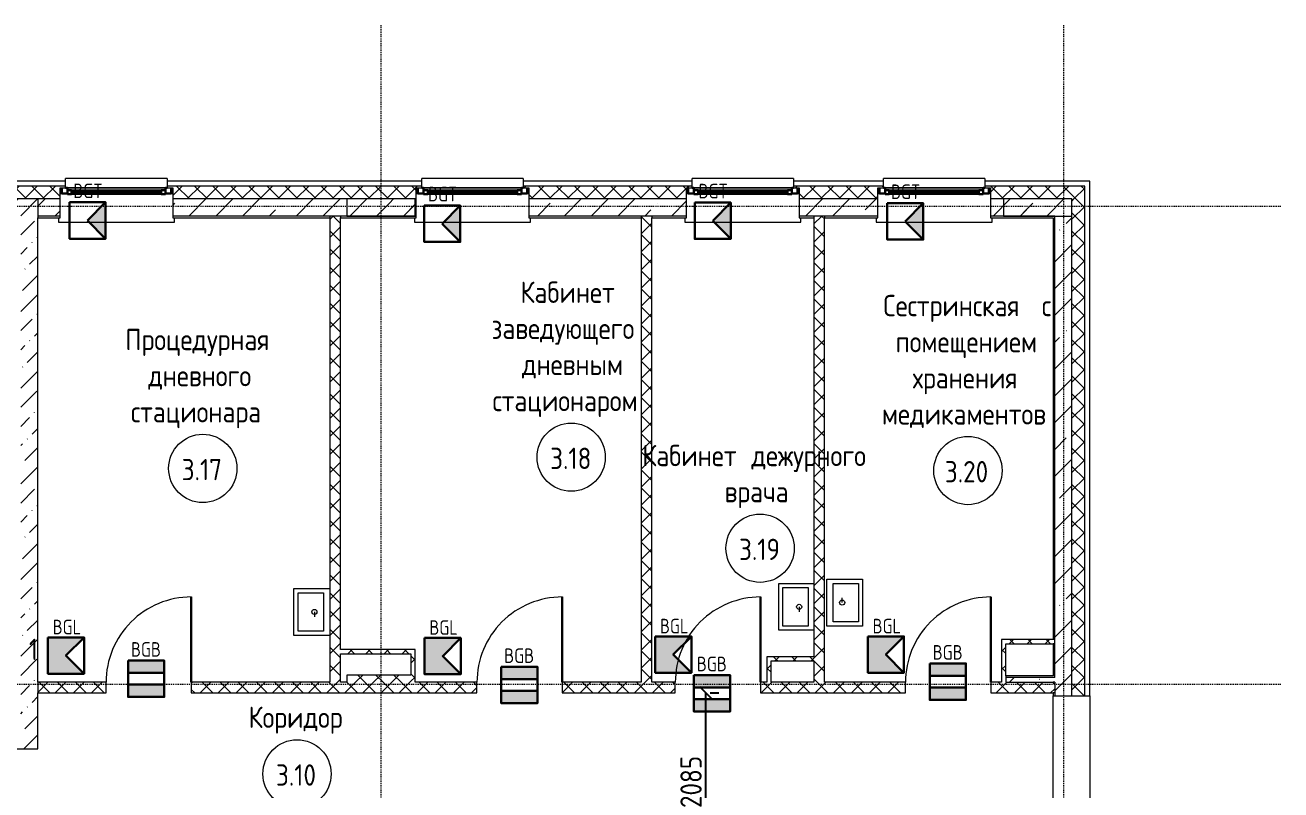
# Model space of a CAD drawing. Header units: millimetres. Extents: x -174154 to -170572, y -111302 to -109817.
# Drawn here: x -172356.8 to -172209.6, y -110860.6 to -110771 of the extents above; entities that cross this region are included whole.
import ezdxf

# ---------------------------------------------------------------- set-up
doc = ezdxf.new("R2010")
doc.units = ezdxf.units.MM
doc.linetypes.add('ACAD_ISO02W100', pattern=[15, 12, -3])
doc.linetypes.add('ADSK_Линия сетки', pattern=[21, 12, -3, 3, -3])
doc.layers.get('Defpoints').update_dxf_attribs({"color": 70})
for name, color, linetype, lineweight in [('!Подложка', 252, 'ACAD_ISO02W100', 25), ('Двери', 7, 'Continuous', 18), ('Кабель ПС', 20, 'ACAD_ISO02W100', 30), ('Каркас_Импост', 7, 'Continuous', 18), ('Колонны', 7, 'Continuous', 18), ('Марки помещений', 7, 'Continuous', 18), ('Окна', 7, 'Continuous', 18), ('ОПС', 1, 'Continuous', 30), ('Оси', 7, 'Continuous', 9), ('Остекление', 7, 'Continuous', 30), ('Отлив', 7, 'Continuous', 18), ('Панель', 7, 'Continuous', 18), ('Подоконник_Верхний брус', 7, 'Continuous', 18), ('ПС', 1, 'Continuous', 50), ('Размеры', 7, 'Continuous', 9), ('Сантехнические приборы', 7, 'Continuous', 18), ('Стены', 7, 'Continuous', 18), ('Стены разрез', 7, 'Continuous', 40), ('Стены штриховка', 7, 'Continuous', 18)]:
    doc.layers.add(name, color=color, linetype=linetype, lineweight=lineweight)
doc.layers.add('PRSHEME', color=7, linetype='Continuous')
doc.styles.add('GOST Common', font='GOST Common.ttf', dxfattribs={"width": 0.9, "height": 250})
doc.styles.get("Standard").update_dxf_attribs({"font": 'GOST_A.TTF'})
doc.dimstyles.new('ADSK_Проверочный', dxfattribs={"dimscale": 304.8, "dimtxt": 251.4287490705518, "dimasz": 0.4639107611548557, "dimexe": 0.4921259842519685, "dimexo": 0.4921259842519685, "dimgap": 0.1640419947506562, "dimtad": 1, "dimdec": 0, "dimdsep": 46, "dimtxsty": 'GOST Common', "dimblk1": 'OBLIQUE', "dimblk2": 'OBLIQUE', "dimsah": 1, "dimcen": 0.09, "dimazin": 0, "dimtfac": 1, "dimtdec": 4, "dimtix": 1, "dimtmove": 0, "dimatfit": 3, "dimfxl": 1, "dimtvp": 1, "dimtolj": 1, "dimtzin": 0, "dimarcsym": 2})
pattern_1 = [(45, (30280.00000000015, 12304.99999999978), (-314.3089642374204, 314.3089642374204), []), (45, (30594.30900000015, 12304.99999999978), (-314.3089642374204, 314.3089642374204), [222.25, -111.125])]
pattern_2 = [(45, (30280.00000000015, 12304.99999999978), (-106.0660171779821, 106.0660171779821), []), (135, (30280.00000000015, 12304.99999999978), (-106.0660171779821, -106.0660171779821), [])]
pattern_3 = [(45, (30280.00000000015, 12304.99999999978), (-314.3089642374204, 314.3089642374204), []), (45, (30594.30900000015, 12304.99999999978), (-314.3089642374204, 314.3089642374204), [555.625, -111.125, 3.353, -107.772])]

# ---------------------------------------------------------------- blocks, each defined once
blk = doc.blocks.new('ИОО')
at = {"layer": 'Кабель ПС', "ltscale": 100}
h = blk.add_hatch(color=5, dxfattribs=at)
h.dxf.hatch_style = 1
h.paths.add_polyline_path([(-1.4210854715202e-14, 0), (184.7041002116166, -186.0909570144286), (184.7041002116166, 186.0909532448423)])
at = {"layer": 'ОПС', "color": 5, "ltscale": 100}
for p, q in [((184.7041002116166, 186.0909532448422), (0, 0)), ((0, 0), (184.7041002116166, -186.0909570144286))]:
    blk.add_line(p, q, dxfattribs=at)
blk.add_lwpolyline([(-184.704168090364, 186.0909532448422), (184.7041002116166, 186.0909532448422), (184.7041002116166, -186.0909570144286), (-184.704168090364, -186.0909570144286)], close=True, dxfattribs=at)
blk = doc.blocks.new('*U8')
at = {"layer": 'Кабель ПС', "color": 20, "xscale": 0.803782661242815, "yscale": 0.803782661242815, "zscale": 0.803782661242815}
blk.add_blockref('ИОО', (148.327871513573, 149.8498992415369), dxfattribs=at)
at = {"layer": 'ПС', "color": 0, "ltscale": 300, "insert": (151.4550583845362, 393.7279325578868), "char_height": 120, "width": 108.0051816058258, "attachment_point": 5, "bg_fill": 3, "box_fill_scale": 1, "bg_fill_color": 256, "bg_fill_transparency": 0}
blk.add_mtext('BGT', dxfattribs=at)
blk = doc.blocks.new('*U10')
at = {"layer": 'PRSHEME', "lineweight": 25}
for points in [[(-0.03523347311511316, 299.7057995788264), (298.130432175119, 299.7057995788264), (298.130432175119, 198.4344173433817), (-0.03523347311511316, 198.4344173433817)], [(-0.03523273422649374, 102.8115166330224), (298.1304329140076, 102.8115166330224), (298.130432175119, 0.04764829622126854), (-0.03523347311511316, 0.04764829622126854)]]:
    blk.add_hatch(color=30, dxfattribs=at).paths.add_polyline_path(points)
at = {"layer": 'PRSHEME', "color": 30, "lineweight": 30}
for p, q in [((-0.03523347311511316, 198.4344173433817), (298.1304321750807, 198.4344173433817)), ((-0.03523347311511316, 102.8115166330224), (298.130432175119, 102.8115166330224))]:
    blk.add_line(p, q, dxfattribs=at)
at = {"layer": 'PRSHEME', "color": 30, "lineweight": 25}
for points in [[(-0.03523347311511316, 299.7057995788264), (298.130432175119, 299.7057995788264), (298.130432175119, 198.4344173433817), (-0.03523347311511316, 198.4344173433817)], [(-0.03523347311511316, 102.8115166330224), (298.1304321751572, 102.8115166330224), (298.130432175119, 0.04764829622126854), (-0.03523347311511316, 0.04764829622126854)]]:
    blk.add_lwpolyline(points, close=True, dxfattribs=at)
at = {"layer": 'PRSHEME', "color": 30, "lineweight": 30}
blk.add_lwpolyline([(-0.03523347311511316, 299.7057995788264), (298.130432175119, 299.7057995788264), (298.130432175119, 0.04764829622126854), (-0.03523347311511316, 0.04764829622126854)], close=True, dxfattribs=at)
at = {"layer": 'ПС', "color": 0, "ltscale": 300, "insert": (147.6877256849152, 390.993334668166), "char_height": 120, "width": 178.901923524727, "attachment_point": 5, "bg_fill": 3, "box_fill_scale": 1, "bg_fill_color": 256, "bg_fill_transparency": 0}
blk.add_mtext('BGB', dxfattribs=at)
blk = doc.blocks.new('*U9')
at = {"layer": 'ОПС', "lineweight": 25, "ltscale": 10}
h = blk.add_hatch(color=5, dxfattribs=at)
h.dxf.hatch_style = 1
h.paths.add_polyline_path([(-0.05454638312494353, 299.697669372428), (-0.05454638312495774, 0.5443030777967124), (296.8694145977408, 0.5443030777967408), (148.4074613871881, 150.1209877400764), (296.8694145977408, 299.697669372428)])
at = {"layer": 'ОПС', "color": 5, "ltscale": 100}
blk.add_lwpolyline([(-0.05454638312494353, 299.697669372428), (296.8694145977408, 299.697669372428), (296.8694145977408, 0.5443030777967124), (-0.05454638312494353, 0.5443030777967124)], close=True, dxfattribs=at)
blk.add_lwpolyline([(296.8694145977408, 299.697669372428), (148.4074613871881, 150.1209877400764), (296.8694145977408, 0.5443030777967124)], dxfattribs=at)
at = {"layer": 'ПС', "color": 0, "ltscale": 300, "insert": (155.4784635063877, 385.2214189272918), "char_height": 120, "width": 171.5984937908857, "attachment_point": 5, "bg_fill": 3, "box_fill_scale": 1, "bg_fill_color": 256, "bg_fill_transparency": 0}
blk.add_mtext('BGL', dxfattribs=at)
blk = doc.blocks.new('AC_Дверь_Однопольная_ПВХ - 960х2080h В О Л-799633-В_АР_ПЭ_03 Этаж')
at = {"layer": 'Панель', "lineweight": 30}
blk.add_line((499.9999999999943, 62.50000000096315), (499.9999999999943, 1062.500000000963), dxfattribs=at)
at = {"layer": 'Панель'}
blk.add_arc((499.9999999999942, 62.50000000096315), 999.9999999999992, 89.99999999999987, 180, dxfattribs=at)
blk = doc.blocks.new('B2B_Окно_1створка - 1280х2060h-666021-В_АР_ПЭ_03 Этаж')
at = {"layer": 'Каркас_Импост', "lineweight": 30}
for p, q in [((-640.0000000000084, 135.0000000000018), (-640.000000000008, 70.00000000000182)), ((-640.000000000008, 70.00000000000182), (-575.0000000000082, 70.00000000000162)), ((-575.0000000000081, 135.0000000000016), (-595.0000000000036, 135.0000000000017)), ((-575.0000000000081, 110.0000000009794), (-575.0000000000081, 135.0000000000016)), ((-525.000000000006, 110.0000000009779), (-575.000000000006, 110.0000000009779)), ((-575.000000000006, 110.0000000009779), (-575.000000000006, 60.00000000097787)), ((-575.000000000006, 60.00000000097787), (-525.000000000006, 60.00000000097787)), ((-525.000000000006, 60.00000000097787), (-525.000000000006, 110.0000000009779)), ((524.9999999999901, 110.0000000009779), (524.9999999999901, 60.00000000097787)), ((574.9999999999903, 110.0000000009779), (524.9999999999901, 110.0000000009779)), ((524.9999999999901, 60.00000000097787), (574.9999999999903, 60.00000000097787)), ((574.9999999999912, 134.9999999999979), (574.9999999999911, 110.0000000009773)), ((594.9999999999657, 134.9999999999979), (574.9999999999912, 134.9999999999979)), ((574.9999999999903, 60.00000000097787), (574.9999999999903, 110.0000000009779)), ((574.9999999999911, 69.99999999999788), (639.9999999999907, 69.9999999999977)), ((639.9999999999907, 69.9999999999977), (639.9999999999916, 134.9999999999978))]:
    blk.add_line(p, q, dxfattribs=at)
at = {"layer": 'Каркас_Импост'}
for p, q in [((574.9999999999914, 134.9999999999979), (-575.0000000000085, 135.0000000000016)), ((524.9999999999903, 110.0000000009779), (-525.000000000006, 110.0000000009779)), ((-525.000000000006, 60.00000000097787), (524.9999999999903, 60.00000000097787))]:
    blk.add_line(p, q, dxfattribs=at)
at = {"layer": 'Остекление'}
for p, q in [((524.9999999999918, 100.0000000009762), (-525.0000000000081, 100.0000000009796)), ((-525.0000000000081, 100.0000000009796), (-525.0000000000082, 80.00000000097957)), ((-525.0000000000082, 80.00000000097957), (524.9999999999918, 80.00000000097619)), ((524.9999999999918, 80.00000000097619), (524.9999999999918, 100.0000000009762))]:
    blk.add_line(p, q, dxfattribs=at)
blk = doc.blocks.new('В2В_Подоконник_ПВХ - ПВХ-V8-В_АР_ПЭ_03 Этаж')
at = {"layer": 'Подоконник_Верхний брус'}
for p, q in [((-660.0000000000001, 0), (-640.0000000000008, 0)), ((640.0000000000008, 0), (660.0000000000001, 0)), ((-680.0000000000006, -284.9999999999951), (-680.0000000000007, -334.9999999999969)), ((679.9999999999995, -334.999999999999), (679.9999999999998, -284.9999999999972)), ((-680.0000000000007, -334.9999999999969), (679.9999999999995, -334.999999999999))]:
    blk.add_line(p, q, dxfattribs=at)
blk = doc.blocks.new('B2B_Отлив - Отлив_металлический-V9-В_АР_ПЭ_03 Этаж')
at = {"layer": 'Отлив'}
for p, q in [((-595, 79.99999999999946), (-595, 110.0000000000041)), ((595, 110.0000000000041), (-595, 110.0000000000041)), ((-595, 0.9999999999999765), (595, 0.9999999999999765)), ((595, 110.0000000000041), (595, 79.9999999999983))]:
    blk.add_line(p, q, dxfattribs=at)
blk = doc.blocks.new('ADSK_Умывальник со смесителем - Умывальник-246140-В_АР_ПЭ_03 Этаж')
at = {"layer": 'Сантехнические приборы'}
for p, q in [((-275.0000000000001, -420.000000000001), (-275.0000000000001, 0)), ((-275.0000000000001, 0), (275.0000000000007, 0)), ((275.0000000000007, 0), (275.0000000000007, -420.000000000001)), ((-224.9999999999988, -370.0000000000007), (-224.9999999999988, -74.99999999999756)), ((-224.9999999999988, -74.99999999999756), (224.9999999999993, -74.99999999999756)), ((224.9999999999993, -74.99999999999756), (224.9999999999993, -370.0000000000007)), ((1.808209189672272e-12, -179.9999999999982), (57.00000000000185, -179.9999999999984)), ((275.0000000000007, -420.000000000001), (-275, -420.000000000001)), ((224.9999999999993, -370.0000000000007), (-224.9999999999988, -370.0000000000007))]:
    blk.add_line(p, q, dxfattribs=at)
blk.add_circle((0, -180), 30.00000000000002, dxfattribs=at)
blk = doc.blocks.new('ADSK_Умывальник со смесителем - Умывальник-V10-В_АР_ПЭ_03 Этаж')
at = {"layer": 'Сантехнические приборы'}
for p, q in [((-275.0000000000001, -420.000000000001), (-275.0000000000001, -8.282526297744086)), ((-224.9999999999988, -370.0000000000007), (-224.9999999999988, -74.99999999999756)), ((-224.9999999999988, -74.99999999999756), (224.9999999999993, -74.99999999999756)), ((224.9999999999993, -74.99999999999756), (224.9999999999993, -370.0000000000007)), ((275.0000000000007, -8.282526297744043), (275.0000000000007, -420.000000000001)), ((1.808209189672272e-12, -179.9999999999982), (57.00000000000185, -179.9999999999984)), ((275.0000000000007, -420.000000000001), (-275, -420.000000000001)), ((224.9999999999993, -370.0000000000007), (-224.9999999999988, -370.0000000000007))]:
    blk.add_line(p, q, dxfattribs=at)
blk.add_circle((0, -180), 30.00000000000002, dxfattribs=at)
blk = doc.blocks.new('ADSK_Умывальник со смесителем - Умывальник-V7-В_АР_ПЭ_03 Этаж')
at = {"layer": 'Сантехнические приборы'}
for p, q in [((-275.0000000000001, -420.000000000001), (-275.0000000000001, 0)), ((275.0000000000007, 0), (275.0000000000007, -420.000000000001)), ((-224.9999999999988, -370.0000000000007), (-224.9999999999988, -74.99999999999756)), ((-224.9999999999988, -74.99999999999756), (224.9999999999993, -74.99999999999756)), ((224.9999999999993, -74.99999999999756), (224.9999999999993, -370.0000000000007)), ((1.808209189672272e-12, -179.9999999999982), (57.00000000000185, -179.9999999999984)), ((275.0000000000007, -420.000000000001), (-275, -420.000000000001)), ((224.9999999999993, -370.0000000000007), (-224.9999999999988, -370.0000000000007))]:
    blk.add_line(p, q, dxfattribs=at)
blk.add_circle((0, -180), 30.00000000000002, dxfattribs=at)
blk = doc.blocks.new('ADSK_Марка_Помещение_2_ГОСТ21-501-2011 - Имя и Категория-86712-В_АР_ПЭ_03 Этаж')
at = {"layer": 'Марки помещений'}
blk.add_circle((1.928857696959173e-16, -1.244575859722303e-16), 4.000000000000004, dxfattribs=at)
blk = doc.blocks.new('_Oblique')
at = {"color": 0, "linetype": 'ByBlock', "lineweight": -2}
blk.add_line((-0.5, -0.5), (0.5, 0.5), dxfattribs=at)
blk = doc.blocks.new('*D544')
at = {"layer": 'Defpoints', "color": 0, "transparency": 16777216}
for p in [(25940.2220928222, 8764.9999999999), (26040.206991682, 8764.9999999999), (25940.22209282219, 6679.999999999718)]:
    blk.add_point(p, dxfattribs=at)
at = {"layer": 'Размеры', "color": 0, "lineweight": -2, "transparency": 16777216}
for p, q in [((26040.20699168201, 6679.999999999718), (26040.206991682, 8764.9999999999)), ((26090.2220928222, 8764.9999999999), (26190.206991682, 8764.9999999999)), ((26090.22209282219, 6679.999999999718), (26190.20699168201, 6679.999999999718))]:
    blk.add_line(p, q, dxfattribs=at)
at = {"layer": 'Размеры', "color": 0, "lineweight": -2, "transparency": 16777216, "xscale": 141.4, "yscale": 141.4, "zscale": 141.4}
for p, rotation in [((26040.206991682, 8764.9999999999), 90), ((26040.20699168201, 6679.999999999718), 270)]:
    blk.add_blockref('_Oblique', p, dxfattribs=dict(at, rotation=rotation))
at = {"layer": 'Размеры', "color": 0, "lineweight": 20, "transparency": 16777216, "insert": (25865.206991682, 7722.4999999998), "char_height": 250, "width": 756.8431497445762, "attachment_point": 5, "rotation": 90, "style": 'GOST Common'}
blk.add_mtext('\\A1;2085', dxfattribs=at)
blk = doc.blocks.new('A$C7b4e20c5')
at = {"layer": 'Колонны', "lineweight": 20, "true_color": 0x636466}
h = blk.add_hatch(dxfattribs=at)
h.set_pattern_fill('FP_3', color=251, style=0, pattern_type=2)
h.set_pattern_definition(pattern_1)
h.paths.add_polyline_path([(22630.00000000006, 14354.99999999981), (22630.00000000006, 14554.99999999981), (21830.00000000005, 14554.99999999981), (21830.00000000005, 14354.99999999981)])
h = blk.add_hatch(dxfattribs=at)
h.set_pattern_fill('FP_3', color=251, style=0, pattern_type=2)
h.set_pattern_definition(pattern_1)
h.paths.add_polyline_path([(30330.01320417807, 14354.99999999978), (30330.01320417807, 14554.99999999978), (29530.01320417806, 14554.99999999978), (29530.01320417806, 14354.99999999978), (30166.13383650445, 14354.99999999978)])
at = {"layer": 'Стены разрез', "lineweight": 20, "true_color": 0x636466}
h = blk.add_hatch(dxfattribs=at)
h.set_pattern_fill('FP_1', color=251, style=0, pattern_type=2)
h.set_pattern_definition(pattern_2)
h.paths.add_polyline_path([(30480.00000000004, 14554.99999999978), (30480.00000000004, 14704.99999999978), (29309.48185166288, 14704.99999999979), (29309.48185166288, 14684.99999999979), (29374.4818516629, 14684.99999999979), (29374.4818516629, 14554.99999999978), (30330.00000000004, 14554.99999999978)])
h.paths.add_polyline_path([(28054.48185166289, 14554.99999999979), (28054.48185166289, 14684.99999999979), (28119.4818516629, 14684.99999999979), (28119.4818516629, 14704.99999999979), (27067.69277094078, 14704.99999999979), (27067.69277094078, 14684.99999999979), (27132.69277094081, 14684.99999999979), (27132.69277094081, 14554.99999999979), (27161.58735565385, 14554.99999999979)])
h.paths.add_polyline_path([(25812.6927709408, 14554.9999999998), (25812.6927709408, 14684.9999999998), (25877.69277094081, 14684.9999999998), (25877.69277094081, 14704.9999999998), (23898.0357789392, 14704.99999999981), (23898.0357789392, 14684.9999999998), (23963.03577893922, 14684.9999999998), (23963.03577893922, 14554.9999999998), (24157.04087480325, 14554.9999999998)])
h.paths.add_polyline_path([(22643.03577893921, 14554.99999999981), (22643.03577893921, 14684.99999999981), (22708.03577893922, 14684.99999999981), (22708.03577893922, 14704.99999999981), (19723.57484781754, 14704.99999999982), (19723.57484781754, 14684.99999999981), (19788.57484781756, 14684.99999999981), (19788.57484781756, 14554.99999999982), (21152.49439395265, 14554.99999999981)])
h.paths.add_polyline_path([(18468.57484781757, 14554.99999999982), (18468.57484781757, 14684.99999999982), (18533.57484781757, 14684.99999999982), (18533.57484781757, 14704.99999999982), (14909.99999999997, 14704.99999999983), (14909.99999999997, 14554.99999999983), (18206.79461768702, 14554.99999999982)])
h = blk.add_hatch(dxfattribs=at)
h.set_pattern_fill('FP_2', color=251, style=0, pattern_type=2)
h.set_pattern_definition(pattern_3)
h.paths.add_polyline_path([(30330.00000000004, 14354.99999999978), (30330.00000000004, 14554.99999999978), (29374.4818516629, 14554.99999999978), (29374.48185166289, 14354.99999999978), (30166.13383650445, 14354.99999999978)])
h.paths.add_polyline_path([(28054.48185166289, 14354.99999999979), (28054.48185166289, 14554.99999999979), (27132.69277094081, 14554.99999999979), (27132.69277094081, 14354.99999999979), (27429.21747370229, 14354.99999999979)])
h.paths.add_polyline_path([(25405.00000000003, 14354.99999999979), (25812.6927709408, 14354.99999999979), (25812.6927709408, 14554.9999999998), (23963.03577893922, 14554.9999999998), (23963.03577893922, 14354.9999999998), (25280.00000000003, 14354.99999999979)])
h.paths.add_polyline_path([(22643.03577893921, 14354.9999999998), (22643.03577893921, 14554.99999999981), (19788.57484781756, 14554.99999999982), (19788.57484781756, 14354.99999999982), (21755.00000000002, 14354.99999999981)])
h.paths.add_polyline_path([(18006.79461768703, 14354.99999999982), (18006.79461768703, 14554.99999999982), (14909.99999999997, 14554.99999999983), (14909.99999999997, 14354.99999999983), (14930.00000110864, 14354.99999999983), (14930.00000110864, 14469.99999999983), (15130.00000110865, 14469.99999999983), (15130.00000110865, 14354.99999999983), (15143.40143225145, 14354.99999999983)])
h.paths.add_polyline_path([(18206.79461768702, 14354.99999999982), (18468.57484781756, 14354.99999999982), (18468.57484781757, 14554.99999999982), (18206.79461768702, 14554.99999999982), (18206.79461768702, 14459.17824770647)])
h = blk.add_hatch(dxfattribs=at)
h.set_pattern_fill('FP_4', color=251, style=0, pattern_type=2)
h.set_pattern_definition([(45, (30280.00000000015, 12304.99999999978), (84.1902546884139, 308.6966577151427), [396.875, -79.375, 3.353, -76.02199999999999])])
h.paths.add_polyline_path([(18206.79461768702, 8110.549192472509), (18206.79461768702, 14554.99999999982), (18006.79461768703, 14554.99999999982), (18006.79461768702, 8110.549192472509), (18147.94791310205, 8110.549192472509)])
h = blk.add_hatch(dxfattribs=at)
h.set_pattern_fill('FP_1', color=251, style=0, pattern_type=2)
h.set_pattern_definition(pattern_2)
h.paths.add_polyline_path([(30330.00000000003, 8729.99999999976), (30480.00000000002, 8729.99999999976), (30480.00000000004, 14554.99999999978), (30330.00000000004, 14554.99999999978), (30330.00000000004, 12069.64295225097)])
h = blk.add_hatch(dxfattribs=at)
h.set_pattern_fill('FP_1', color=251, style=0, pattern_type=2)
h.set_pattern_definition(pattern_2)
h.paths.add_polyline_path([(21630.00000000001, 8889.999999999916), (21755.00000000001, 8889.999999999916), (21755.00000000002, 14354.99999999981), (21630.00000000002, 14354.99999999981), (21630.00000000002, 12069.64295225097)])
h = blk.add_hatch(dxfattribs=at)
h.set_pattern_fill('FP_1', color=251, style=0, pattern_type=2)
h.set_pattern_definition(pattern_2)
h.paths.add_polyline_path([(25405.00000000001, 8889.999999999898), (25405.00000000002, 14354.99999999979), (25280.00000000003, 14354.99999999979), (25280.00000000003, 8889.999999999898)])
h = blk.add_hatch(dxfattribs=at)
h.set_pattern_fill('FP_1', color=251, style=0, pattern_type=2)
h.set_pattern_definition(pattern_2)
h.paths.add_polyline_path([(27429.21747370228, 8889.999999999889), (27429.21747370229, 14354.99999999979), (27304.21747370229, 14354.99999999979), (27304.21747370228, 8889.999999999889)])
h = blk.add_hatch(dxfattribs=at)
h.set_pattern_fill('FP_2', color=251, style=0, pattern_type=2)
h.set_pattern_definition(pattern_3)
h.paths.add_polyline_path([(30166.13383650445, 8729.99999999976), (30330.00000000003, 8729.99999999976), (30330.00000000004, 14354.99999999978), (30130.00000000003, 14354.99999999978), (30130.00000000003, 8729.99999999976)])
h = blk.add_hatch(dxfattribs=at)
h.set_pattern_fill('FP_1', color=251, style=0, pattern_type=2)
h.set_pattern_definition(pattern_2)
h.paths.add_polyline_path([(22579.99999999996, 9224.999999999753), (22629.99999999996, 9224.999999999753), (22629.99999999996, 9274.999999999749), (21755.00000000001, 9274.999999999758), (21755.00000000001, 9224.999999999762)])
h = blk.add_hatch(dxfattribs=at)
h.set_pattern_fill('FP_1', color=251, style=0, pattern_type=2)
h.set_pattern_definition(pattern_2)
h.paths.add_polyline_path([(29555.01320417806, 8889.999999999889), (29555.01320417806, 9389.999999999733), (29505.01320417806, 9389.999999999733), (29505.01320417806, 8889.999999999889)])
h = blk.add_hatch(dxfattribs=at)
h.set_pattern_fill('FP_1', color=251, style=0, pattern_type=2)
h.set_pattern_definition(pattern_2)
h.paths.add_polyline_path([(29555.01320417806, 9339.999999999734), (30130.00000000003, 9339.999999999734), (30130.00000000003, 9389.999999999724), (29555.01320417806, 9389.999999999733)])
h = blk.add_hatch(dxfattribs=at)
h.set_pattern_fill('FP_1', color=251, style=0, pattern_type=2)
h.set_pattern_definition(pattern_2)
h.paths.add_polyline_path([(22629.99999999996, 8889.999999999905), (22629.99999999996, 9224.999999999753), (22579.99999999996, 9224.999999999753), (22579.99999999996, 8889.999999999905)])
h = blk.add_hatch(dxfattribs=at)
h.set_pattern_fill('FP_1', color=251, style=0, pattern_type=2)
h.set_pattern_definition(pattern_2)
h.paths.add_polyline_path([(26804.21747370228, 8889.999999999898), (26804.21747370228, 9189.999999999898), (26754.21747370228, 9189.999999999898), (26754.21747370228, 8889.999999999898)])
h = blk.add_hatch(dxfattribs=at)
h.set_pattern_fill('FP_1', color=251, style=0, pattern_type=2)
h.set_pattern_definition(pattern_2)
h.paths.add_polyline_path([(27304.21747370229, 9139.999999999884), (27304.21747370229, 9189.99999999989), (26804.21747370228, 9189.999999999898), (26804.21747370228, 9139.999999999893), (27161.58735565385, 9139.999999999884)])
h = blk.add_hatch(dxfattribs=at)
h.set_pattern_fill('FP_1', color=251, style=0, pattern_type=2)
h.set_pattern_definition(pattern_2)
h.paths.add_polyline_path([(29379.21747370229, 8764.999999999884), (30130.00000000003, 8764.999999999884), (30130.00000000003, 8889.999999999889), (29379.21747370229, 8889.999999999889)])
h.paths.add_polyline_path([(28379.21747370229, 8764.999999999884), (28379.21747370229, 8889.999999999889), (26680.00000000002, 8889.999999999898), (26680.00000000002, 8764.99999999989), (27161.58735565385, 8764.99999999989)])
h.paths.add_polyline_path([(25680.00000000002, 8764.99999999989), (25680.00000000002, 8889.999999999898), (24355.00000000001, 8889.999999999905), (24355.00000000001, 8764.9999999999)])
h.paths.add_polyline_path([(23355.00000000001, 8764.9999999999), (23355.00000000001, 8889.999999999905), (20006.79461768702, 8889.999999999916), (20006.79461768702, 8764.999999999909), (21152.49439395265, 8764.999999999909)])
h.paths.add_polyline_path([(19006.79461768702, 8764.999999999918), (19006.79461768702, 8889.999999999916), (18206.79461768702, 8889.999999999916), (18206.79461768702, 8764.999999999918)])
h = blk.add_hatch(dxfattribs=at)
h.set_pattern_fill('FP_1', color=251, style=0, pattern_type=2)
h.set_pattern_definition(pattern_2)
h.paths.add_polyline_path([(22579.99999999996, 8889.999999999905), (22579.99999999996, 8974.999999999749), (21829.99999999996, 8974.999999999749), (21829.99999999996, 8889.999999999916)])
h = blk.add_hatch(dxfattribs=at)
h.set_pattern_fill('FP_2', color=251, style=0, pattern_type=2)
h.set_pattern_definition(pattern_3)
h.paths.add_polyline_path([(30130.00000000003, 8889.999999999889), (30130.00000000003, 8944.999999999885), (29555.01320417806, 8944.999999999885), (29555.01320417806, 8889.999999999889), (30110.00000000003, 8889.999999999889)])
at = {"layer": 'Колонны', "color": 251, "lineweight": 20, "true_color": 0x636466}
for p, q in [((22630.00000000006, 14554.9999999998), (21830.00000000006, 14554.9999999998)), ((21830.00000000006, 14554.9999999998), (21830.00000000006, 14354.9999999998)), ((22630.00000000006, 14354.9999999998), (22630.00000000006, 14554.9999999998)), ((30330.01320417807, 14554.99999999978), (29530.01320417807, 14554.99999999978)), ((29530.01320417807, 14554.99999999978), (29530.01320417807, 14354.99999999978)), ((30330.01320417807, 14354.99999999978), (30330.01320417807, 14554.99999999978)), ((21830.00000000006, 14354.9999999998), (22630.00000000006, 14354.9999999998)), ((29530.01320417807, 14354.99999999978), (30330.01320417807, 14354.99999999978))]:
    blk.add_line(p, q, dxfattribs=at)
at = {"layer": 'Оси', "linetype": 'ADSK_Линия сетки'}
for p, q in [((22229.99999999997, 16592.8583027353), (22229.99999999995, -2195.000000000166)), ((30230.00000000004, 16592.85830273528), (30230, -2195.00000000018)), ((32780.00000000002, 14464.99999999977), (-1856.358330931344, 14464.99999999988)), ((32780.00000000002, 8864.999999999767), (-1856.358330931362, 8864.99999999988))]:
    blk.add_line(p, q, dxfattribs=at)
at = {"layer": 'Стены', "color": 251, "lineweight": 20, "true_color": 0x636466}
for p, q in [((29555.01320417806, 8964.999999999884), (29555.01320417806, 8944.999999999884)), ((30130.00000000002, 8889.999999999884), (30110.00000000002, 8889.999999999884)), ((30110.00000000002, 6779.999999999774), (30110.00000000002, 8729.999999999767)), ((30540.00000000002, 8729.999999999767), (30540.00000000002, 6779.999999999774))]:
    blk.add_line(p, q, dxfattribs=at)
at = {"layer": 'Стены разрез', "color": 251, "lineweight": 20, "true_color": 0x636466}
for p, q in [((18533.57484781757, 14764.99999999981), (14909.99999999998, 14764.99999999983)), ((18533.57484781757, 14684.99999999981), (18533.57484781757, 14764.99999999981)), ((22708.03577893923, 14764.9999999998), (19723.57484781754, 14764.99999999981)), ((19723.57484781754, 14764.99999999981), (19723.57484781754, 14684.99999999981)), ((22708.03577893923, 14684.9999999998), (22708.03577893923, 14764.9999999998)), ((25877.69277094081, 14764.99999999979), (23898.0357789392, 14764.9999999998)), ((23898.0357789392, 14764.9999999998), (23898.0357789392, 14684.9999999998)), ((25877.69277094081, 14684.99999999979), (25877.69277094081, 14764.99999999979)), ((28119.4818516629, 14764.99999999979), (27067.69277094078, 14764.99999999979)), ((27067.69277094078, 14764.99999999979), (27067.69277094078, 14684.99999999979)), ((28119.4818516629, 14684.99999999978), (28119.4818516629, 14764.99999999979)), ((30540.00000000003, 14764.99999999978), (29309.48185166288, 14764.99999999978)), ((29309.48185166288, 14764.99999999978), (29309.48185166287, 14684.99999999978)), ((30540.00000000002, 8729.999999999767), (30540.00000000003, 14764.99999999978)), ((18468.57484781757, 14334.99999999981), (18468.57484781757, 14684.99999999981)), ((18468.57484781757, 14684.99999999981), (18533.57484781757, 14684.99999999981)), ((19723.57484781754, 14684.99999999981), (19788.57484781757, 14684.99999999981)), ((19788.57484781757, 14684.99999999981), (19788.57484781757, 14334.99999999981)), ((22643.03577893922, 14334.9999999998), (22643.03577893923, 14684.9999999998)), ((22643.03577893923, 14684.9999999998), (22708.03577893923, 14684.9999999998)), ((23898.0357789392, 14684.9999999998), (23963.03577893923, 14684.9999999998)), ((23963.03577893923, 14684.9999999998), (23963.03577893922, 14334.9999999998)), ((25812.6927709408, 14334.99999999979), (25812.6927709408, 14684.99999999979)), ((25812.6927709408, 14684.99999999979), (25877.69277094081, 14684.99999999979)), ((27067.69277094078, 14684.99999999979), (27132.6927709408, 14684.99999999979)), ((27132.6927709408, 14684.99999999979), (27132.69277094081, 14334.99999999979)), ((28054.48185166289, 14334.99999999978), (28054.4818516629, 14684.99999999978)), ((28054.4818516629, 14684.99999999978), (28119.4818516629, 14684.99999999978)), ((29309.48185166287, 14684.99999999978), (29374.4818516629, 14684.99999999978)), ((29374.4818516629, 14684.99999999978), (29374.48185166289, 14334.99999999978)), ((18206.79461768703, 8889.999999999922), (18206.79461768704, 14334.99999999982)), ((18206.79461768704, 14334.99999999982), (18468.57484781757, 14334.99999999981)), ((19788.57484781757, 14334.99999999981), (21630.00000000003, 14334.99999999981)), ((21630.00000000003, 14334.99999999981), (21630.00000000002, 8889.999999999909)), ((21755.00000000002, 9274.99999999976), (21755.00000000003, 14334.9999999998)), ((21755.00000000003, 14334.9999999998), (22643.03577893922, 14334.9999999998)), ((23963.03577893922, 14334.9999999998), (25280.00000000003, 14334.99999999979)), ((25280.00000000003, 14334.99999999979), (25280.00000000002, 8889.999999999898)), ((25405.00000000002, 8889.999999999898), (25405.00000000003, 14334.99999999979)), ((25405.00000000003, 14334.99999999979), (25812.6927709408, 14334.99999999979)), ((27132.69277094081, 14334.99999999979), (27304.21747370229, 14334.99999999979)), ((27304.21747370229, 14334.99999999979), (27304.21747370228, 9189.999999999893)), ((27429.21747370228, 8889.99999999989), (27429.21747370229, 14334.99999999979)), ((27429.21747370229, 14334.99999999979), (28054.48185166289, 14334.99999999978)), ((29374.48185166289, 14334.99999999978), (30110.00000000003, 14334.99999999978)), ((30110.00000000003, 14334.99999999978), (30110.00000000003, 9389.99999999973)), ((22629.99999999996, 9274.999999999756), (21755.00000000002, 9274.99999999976)), ((22629.99999999996, 8889.999999999905), (22629.99999999996, 9274.999999999756)), ((29505.01320417806, 9389.999999999733), (29505.01320417806, 8889.999999999884)), ((30110.00000000003, 9389.99999999973), (29505.01320417806, 9389.999999999733)), ((29555.01320417806, 8964.999999999884), (29555.01320417806, 9339.999999999733)), ((29555.01320417806, 9339.999999999733), (30110.00000000003, 9339.99999999973)), ((30110.00000000003, 9339.99999999973), (30110.00000000002, 8964.999999999884)), ((21755.00000000002, 8889.999999999909), (21755.00000000002, 9224.99999999976)), ((21755.00000000002, 9224.99999999976), (22579.99999999996, 9224.999999999756)), ((22579.99999999996, 9224.999999999756), (22579.99999999996, 8974.999999999756)), ((26754.21747370228, 9189.999999999893), (26754.21747370228, 8889.999999999894)), ((27304.21747370228, 9189.99999999989), (26754.21747370228, 9189.999999999893)), ((26804.21747370228, 8889.999999999893), (26804.21747370228, 9139.999999999893)), ((26804.21747370228, 9139.999999999893), (27304.21747370228, 9139.99999999989)), ((27304.21747370228, 9139.99999999989), (27304.21747370228, 8889.99999999989)), ((19006.79461768703, 8889.999999999918), (18206.79461768703, 8889.99999999992)), ((19006.79461768703, 8764.999999999918), (19006.79461768703, 8889.999999999918)), ((21630.00000000002, 8889.999999999909), (20006.79461768703, 8889.999999999916)), ((20006.79461768703, 8889.999999999916), (20006.79461768703, 8764.999999999916)), ((21829.99999999996, 8889.999999999909), (21755.00000000002, 8889.999999999909)), ((21829.99999999996, 8974.999999999756), (21829.99999999996, 8889.999999999909)), ((22579.99999999996, 8974.999999999756), (21829.99999999996, 8974.999999999756)), ((23355.00000000002, 8889.999999999905), (22629.99999999996, 8889.999999999907)), ((23355.00000000002, 8764.999999999905), (23355.00000000002, 8889.999999999905)), ((25280.00000000002, 8889.999999999898), (24355.00000000002, 8889.999999999902)), ((24355.00000000002, 8889.999999999902), (24355.00000000002, 8764.999999999902)), ((25680.00000000002, 8889.999999999896), (25405.00000000002, 8889.999999999898)), ((25680.00000000002, 8764.999999999898), (25680.00000000002, 8889.999999999896)), ((26754.21747370228, 8889.999999999894), (26680.00000000002, 8889.999999999894)), ((26680.00000000002, 8889.999999999894), (26680.00000000002, 8764.999999999894)), ((27304.21747370228, 8889.99999999989), (26804.21747370228, 8889.999999999894)), ((28379.21747370229, 8889.999999999887), (27429.21747370228, 8889.99999999989)), ((28379.21747370229, 8764.999999999889), (28379.21747370229, 8889.999999999887)), ((29505.01320417806, 8889.999999999884), (29379.21747370229, 8889.999999999885)), ((29379.21747370229, 8889.999999999885), (29379.21747370229, 8764.999999999885)), ((30110.00000000002, 8964.999999999884), (29555.01320417806, 8964.999999999884)), ((18206.79461768703, 8764.99999999992), (19006.79461768703, 8764.999999999918)), ((18206.79461768703, 8110.549192472515), (18206.79461768703, 8764.99999999992)), ((20006.79461768703, 8764.999999999916), (23355.00000000002, 8764.999999999905)), ((24355.00000000002, 8764.999999999902), (25680.00000000002, 8764.999999999898)), ((26680.00000000002, 8764.999999999894), (28379.21747370229, 8764.999999999889)), ((29379.21747370229, 8764.999999999885), (30110.00000000002, 8764.999999999884)), ((30110.00000000002, 8764.999999999884), (30110.00000000002, 8729.999999999767)), ((30110.00000000002, 8729.999999999767), (30540.00000000002, 8729.999999999767)), ((16330.00000110865, 8110.549192472521), (18206.79461768703, 8110.549192472515))]:
    blk.add_line(p, q, dxfattribs=at)
at = {"layer": 'Стены штриховка', "color": 251, "lineweight": 20, "true_color": 0x636466}
for p, q in [((18533.57484781757, 14704.99999999981), (14909.99999999998, 14704.99999999983)), ((22708.03577893923, 14704.9999999998), (19723.57484781754, 14704.99999999981)), ((25877.69277094081, 14704.99999999979), (23898.0357789392, 14704.9999999998)), ((28119.4818516629, 14704.99999999979), (27067.69277094078, 14704.99999999979)), ((30480.00000000003, 14704.99999999978), (29309.48185166287, 14704.99999999978)), ((30480.00000000002, 8729.999999999767), (30480.00000000003, 14704.99999999978)), ((18468.57484781757, 14554.99999999981), (14909.99999999998, 14554.99999999983)), ((18206.79461768704, 14554.99999999982), (18206.79461768704, 14334.99999999982)), ((22643.03577893923, 14554.9999999998), (19788.57484781757, 14554.99999999981)), ((25812.6927709408, 14554.99999999979), (23963.03577893922, 14554.9999999998)), ((28054.4818516629, 14554.99999999979), (27132.6927709408, 14554.99999999979)), ((30330.00000000003, 14554.99999999978), (29374.4818516629, 14554.99999999978)), ((30330.00000000002, 8729.999999999767), (30330.00000000003, 14554.99999999978)), ((18468.57484781757, 14354.99999999981), (18206.79461768704, 14354.99999999982)), ((22643.03577893922, 14354.9999999998), (19788.57484781757, 14354.99999999981)), ((21630.00000000003, 14354.99999999981), (21630.00000000003, 14334.99999999981)), ((21755.00000000003, 14354.9999999998), (21755.00000000003, 14334.9999999998)), ((25812.6927709408, 14354.99999999979), (23963.03577893922, 14354.9999999998)), ((25280.00000000003, 14354.99999999979), (25280.00000000003, 14334.99999999979)), ((25405.00000000003, 14354.99999999979), (25405.00000000003, 14334.99999999979)), ((28054.48185166289, 14354.99999999979), (27132.69277094081, 14354.99999999979)), ((27304.21747370229, 14354.99999999979), (27304.21747370229, 14334.99999999979)), ((27429.21747370229, 14354.99999999979), (27429.21747370229, 14334.99999999979)), ((30130.00000000003, 14354.99999999978), (29374.48185166289, 14354.99999999978)), ((30130.00000000002, 8944.999999999884), (30130.00000000003, 14354.99999999978)), ((30130.00000000003, 9389.999999999729), (30110.00000000003, 9389.99999999973)), ((30130.00000000003, 9339.99999999973), (30110.00000000003, 9339.99999999973)), ((18206.79461768703, 8889.99999999992), (18206.79461768703, 8764.99999999992)), ((30110.00000000002, 8944.999999999884), (29555.01320417806, 8944.999999999884)), ((29555.01320417806, 8944.999999999884), (29555.01320417806, 8889.999999999884)), ((29555.01320417806, 8889.999999999884), (30110.00000000002, 8889.999999999884)), ((30130.00000000002, 8944.999999999884), (30110.00000000002, 8944.999999999884)), ((30130.00000000002, 8889.999999999884), (30130.00000000002, 8729.999999999767)), ((30130.00000000002, 8764.999999999884), (30110.00000000002, 8764.999999999884))]:
    blk.add_line(p, q, dxfattribs=at)
at = {"layer": 'Двери', "color": 251, "lineweight": 20, "true_color": 0x636466}
for p in [(19506.79461768704, 8827.499999999916), (23855.00000000003, 8827.499999999902), (26180.00000000003, 8827.499999999894), (28879.21747370229, 8827.499999999887)]:
    blk.add_blockref('AC_Дверь_Однопольная_ПВХ - 960х2080h В О Л-799633-В_АР_ПЭ_03 Этаж', p, dxfattribs=at)
at = {"layer": 'Марки помещений', "color": 251, "lineweight": 20, "true_color": 0x636466, "xscale": 99.99999999999993, "yscale": 99.99999999999993, "zscale": 99.99999999999993}
for p in [(24460.13742842325, 11528.41027565342), (20140.92828956561, 11397.07703746981), (29111.14423436153, 11372.07703746968), (26674.64460451773, 10461.57703746983), (21246.24156269202, 7816.932524981145)]:
    blk.add_blockref('ADSK_Марка_Помещение_2_ГОСТ21-501-2011 - Имя и Категория-86712-В_АР_ПЭ_03 Этаж', p, dxfattribs=at)
at = {"layer": 'Окна', "color": 251, "lineweight": 20, "true_color": 0x636466}
for name, p in [('B2B_Отлив - Отлив_металлический-V9-В_АР_ПЭ_03 Этаж', (19128.57484781757, 14684.99999999981)), ('B2B_Отлив - Отлив_металлический-V9-В_АР_ПЭ_03 Этаж', (23303.03577893923, 14684.9999999998)), ('B2B_Отлив - Отлив_металлический-V9-В_АР_ПЭ_03 Этаж', (26472.69277094081, 14684.99999999979)), ('B2B_Отлив - Отлив_металлический-V9-В_АР_ПЭ_03 Этаж', (28714.4818516629, 14684.99999999978)), ('В2В_Подоконник_ПВХ - ПВХ-V8-В_АР_ПЭ_03 Этаж', (19128.57484781757, 14620.00000000079)), ('B2B_Окно_1створка - 1280х2060h-666021-В_АР_ПЭ_03 Этаж', (19128.57484781758, 14549.99999999981)), ('В2В_Подоконник_ПВХ - ПВХ-V8-В_АР_ПЭ_03 Этаж', (23303.03577893923, 14620.00000000078)), ('B2B_Окно_1створка - 1280х2060h-666021-В_АР_ПЭ_03 Этаж', (23303.03577893923, 14549.9999999998)), ('В2В_Подоконник_ПВХ - ПВХ-V8-В_АР_ПЭ_03 Этаж', (26472.6927709408, 14620.00000000077)), ('B2B_Окно_1створка - 1280х2060h-666021-В_АР_ПЭ_03 Этаж', (26472.69277094082, 14549.99999999979)), ('В2В_Подоконник_ПВХ - ПВХ-V8-В_АР_ПЭ_03 Этаж', (28714.4818516629, 14620.00000000076)), ('B2B_Окно_1створка - 1280х2060h-666021-В_АР_ПЭ_03 Этаж', (28714.48185166291, 14549.99999999978))]:
    blk.add_blockref(name, p, dxfattribs=at)
at = {"layer": 'Сантехнические приборы', "color": 251, "lineweight": 20, "true_color": 0x636466}
for name, p, rotation in [('ADSK_Умывальник со смесителем - Умывальник-V10-В_АР_ПЭ_03 Этаж', (27312.50000000003, 9774.651168863466), 270.0000000000001), ('ADSK_Умывальник со смесителем - Умывальник-246140-В_АР_ПЭ_03 Этаж', (27456.7174737023, 9824.651168863484), 90.0000000000001), ('ADSK_Умывальник со смесителем - Умывальник-V7-В_АР_ПЭ_03 Этаж', (21630.00000000002, 9714.999999999909), 270.0000000000001)]:
    blk.add_blockref(name, p, dxfattribs=dict(at, rotation=rotation))
at = {"layer": 'Марки помещений', "color": 251, "lineweight": 20, "true_color": 0x636466, "char_height": 249.9999999999997, "attachment_point": 1, "style": 'GOST Common'}
for s, insert, width in [('Кабинет', (23865.10228029684, 13587.07613052329), 1457.467874999999), ('Сестринская', (28119.94033623511, 13430.74289233955), 2157.341062499998), ('\\fGOST Common|b0|i0|c204|p34|;\\W.9;с', (29977.31533623511, 13430.74289233955), 165.9493124999999), ('заведующего', (23525.77415529684, 13163.74279718995), 2272.784062499998), ('Процедурная', (19233.1150164392, 13032.74289233968), 2207.847374999998), ('помещением', (28262.81533623511, 13007.40955900622), 2070.758812499998), ('дневным', (23882.96165529684, 12740.40946385662), 1406.961562499999), ('дневного', (19501.0056414392, 12609.40955900634), 1558.480499999998), ('хранения', (28465.22158623511, 12584.07622567289), 1580.126062499999), ('стационаром', (23537.68040529684, 12317.07613052329), 2251.138499999998), ('стационара', (19298.5993914392, 12186.07622567301), 2056.328437499998), ('медикаментов', (28102.08096123511, 12160.74289233955), 2453.163749999998), ('3.18', (24213.37415529683, 11639.80236724871), 606.0757499999993), ('Кабинет', (25293.43133139132, 11673.2428923397), 1457.467874999998), ('3.17', (19894.1650164392, 11508.4691290651), 606.0757499999993), ('дежурного', (26573.35320639132, 11673.2428923397), 1803.796874999998), ('3.20', (28840.53096123511, 11483.46912906497), 663.7972499999995), ('врача', (26257.83758139132, 11249.90955900637), 1017.341437499999), ('3.19', (26427.88133139132, 10572.96912906512), 606.0757499999993), (' 1', (17965.35160498475, 9401.00412080317), 230.8859999999998), ('Коридор', (20677.72828956561, 8605.598379851015), 1385.315999999998), ('3.10', (20999.47828956561, 7928.324616576432), 606.0757499999993)]:
    blk.add_mtext(s, dxfattribs=dict(at, insert=insert, width=width))
at = {"layer": 'Размеры', "color": 251, "lineweight": 20, "true_color": 0x636466}
dim = blk.add_linear_dim(base=(26040.206991682, 8764.9999999999), p1=(25940.22209282218, 6679.999999999714), p2=(25940.22209282219, 8764.999999999896), angle=90, dimstyle='ADSK_Проверочный', override={"dimpost": '<>', "dimfxl": 2085.000000000181}, dxfattribs=at)
dim.commit()
dim.dimension.update_dxf_attribs({"geometry": '*D544', "text_midpoint": (25865.206991682, 7722.4999999998)})

msp = doc.modelspace()

# ---------------------------------------------------------------- block references
at = {"layer": 'ПС', "color": 0, "xscale": 0.01424277820484836, "yscale": 0.01424277820484836, "zscale": 0.01424277820484836}
for name, p in [('*U8', (-172351.6009601068, -110796.0190567759)), ('*U8', (-172310.0146073569, -110796.3980163367)), ('*U8', (-172278.3042608229, -110796.0450718377)), ('*U8', (-172255.7437841759, -110796.1196611231)), ('*U9', (-172354.1297834234, -110847.0179901523)), ('*U9', (-172309.96876554, -110847.0797583135)), ('*U9', (-172258.004005104, -110846.9093931906)), ('*U10', (-172344.7445257843, -110849.7267041034)), ('*U10', (-172300.9897528789, -110850.4585255955)), ('*U10', (-172250.756488307, -110850.0717683372)), ('*U10', (-172278.403258928, -110851.4337041034))]:
    msp.add_blockref(name, p, dxfattribs=at)

# ---------------------------------------------------------------- next in the draw order: block references
msp.add_blockref('*U9', (-172282.9299182956, -110846.9093931906), dxfattribs=at)

# ---------------------------------------------------------------- next in the draw order: block references
at = {"layer": '!Подложка', "ltscale": 20, "xscale": 0.01, "yscale": 0.01, "zscale": 0.01}
msp.add_blockref('A$C7b4e20c5', (-172537.3894769453, -110936.9123824751), dxfattribs=at)

doc.saveas('drawing.dxf')
